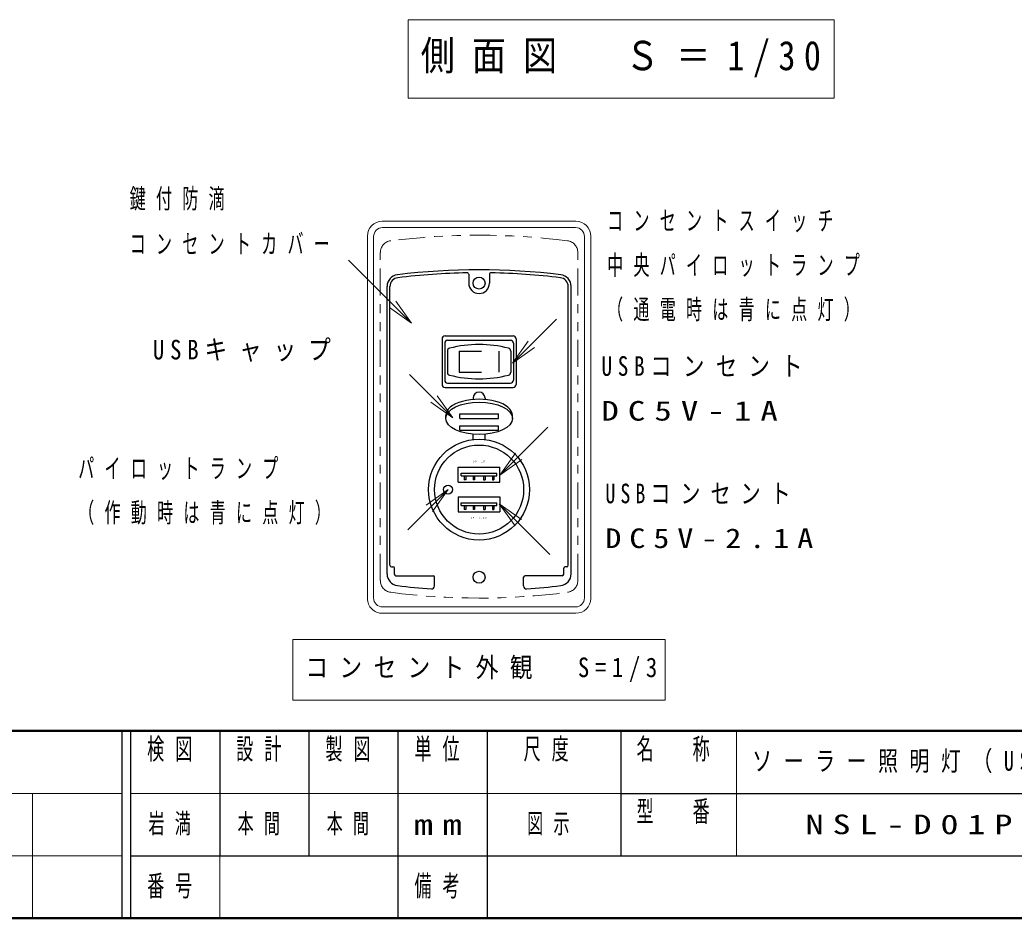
# Model space of a CAD drawing. Units: millimetres on the paper, with parts at other scales. Extents: x 895 to 1260, y 297 to 554.
# Drawn here: x 1010.1 to 1121.7, y 297 to 397.8 of the extents above; entities that cross this region are included whole.
import ezdxf

# ---------------------------------------------------------------- set-up
doc = ezdxf.new("R2010")
doc.units = ezdxf.units.MM
doc.linetypes.add('USER1', pattern=[4.5, 2.5, -2])
doc.linetypes.add('USER3', pattern=[8, 3, -1, 1, -1, 1, -1])
for name, color, linetype, lineweight in [('1_3', 7, 'Continuous', 25), ('1_30', 131, 'Continuous', 25), ('NAKAMURA図枠', 7, 'Continuous', 13)]:
    doc.layers.add(name, color=color, linetype=linetype, lineweight=lineweight)
doc.layers.add('図デ_タ99', color=7, linetype='Continuous')
doc.styles.add('ＭＳ ゴシック', font='')
doc.styles.get('ＭＳ ゴシック').set_extended_font_data('MS Gothic')

# ---------------------------------------------------------------- blocks, each defined once
blk = doc.blocks.new('open_arrow')
at = {"color": 0, "linetype": 'Continuous', "lineweight": -2}
blk.add_lwpolyline([(7.5, 1.25), (0, 0), (7.5, -1.25)], dxfattribs=at)

msp = doc.modelspace()

# ---------------------------------------------------------------- linework, layer by layer
at = {"layer": '1_3', "color": 40, "lineweight": 13}
for p, q in [((1050.739, 375.207), (1072.472, 375.207)), ((1050.772, 374.49), (1072.439, 374.49)), ((1049.072, 373.54), (1049.072, 332.874)), ((1049.772, 373.49), (1049.772, 332.924)), ((1073.439, 373.49), (1073.439, 332.924)), ((1074.139, 373.54), (1074.139, 332.874)), ((1050.772, 331.924), (1072.439, 331.924)), ((1050.739, 331.207), (1072.472, 331.207))]:
    msp.add_line(p, q, dxfattribs=at)
at = {"layer": '1_3', "linetype": 'USER3', "lineweight": 13}
for p, q in [((1050.522, 334.882), (1050.522, 371.686)), ((1072.689, 334.882), (1072.689, 371.686))]:
    msp.add_line(p, q, dxfattribs=at)
at = {"layer": '1_3', "lineweight": 13}
for p, q in [((1054.024, 363.755), (1046.949, 370.83)), ((1065.348, 359.259), (1070.308, 364.219)), ((1058.669, 353.13), (1053.789, 358.009)), ((1063.93, 346.713), (1069.326, 352.109)), ((1058.127, 345.09), (1053.608, 340.571)), ((1063.874, 343.486), (1069.549, 337.811)), ((1040.706, 328.274), (1040.706, 321.474)), ((1082.506, 328.274), (1040.706, 328.274)), ((1082.506, 321.474), (1082.506, 328.274)), ((1040.706, 321.474), (1082.506, 321.474))]:
    msp.add_line(p, q, dxfattribs=at)
at = {"layer": '1_3'}
for p, q in [((1060.439, 369.245), (1060.439, 368.257)), ((1062.772, 369.245), (1062.772, 368.257)), ((1051.272, 335.637), (1051.272, 367.877)), ((1051.606, 336.59), (1051.606, 367.877)), ((1071.606, 336.59), (1071.606, 367.877)), ((1071.939, 335.637), (1071.939, 367.877)), ((1060.939, 355.366), (1060.939, 355.2)), ((1062.272, 355.366), (1062.272, 355.2)), ((1057.866, 353.079), (1057.866, 353.412)), ((1059.439, 353.579), (1063.772, 353.579)), ((1059.439, 353.079), (1059.439, 353.579)), ((1059.439, 353.079), (1063.772, 353.079)), ((1063.772, 353.079), (1063.772, 353.579)), ((1065.346, 353.079), (1065.346, 353.412)), ((1059.439, 351.746), (1059.439, 352.246)), ((1059.439, 352.246), (1063.772, 352.246)), ((1059.439, 351.746), (1063.772, 351.746)), ((1063.772, 351.746), (1063.772, 352.246)), ((1060.939, 350.718), (1060.939, 351.291)), ((1062.272, 350.718), (1062.272, 351.291)), ((1059.272, 345.924), (1059.272, 347.59)), ((1059.272, 347.59), (1063.939, 347.59)), ((1063.939, 345.924), (1063.939, 347.59)), ((1059.606, 346.624), (1059.606, 346.924)), ((1059.606, 346.924), (1063.606, 346.924)), ((1059.606, 346.624), (1063.606, 346.624)), ((1059.939, 346.624), (1059.939, 346.183)), ((1060.106, 346.183), (1059.939, 346.183)), ((1060.106, 346.624), (1060.106, 346.183)), ((1060.939, 346.624), (1060.939, 346.183)), ((1061.106, 346.183), (1060.939, 346.183)), ((1061.106, 346.624), (1061.106, 346.183)), ((1062.106, 346.624), (1062.106, 346.183)), ((1062.106, 346.183), (1062.272, 346.183)), ((1062.272, 346.624), (1062.272, 346.183)), ((1063.106, 346.624), (1063.106, 346.183)), ((1063.106, 346.183), (1063.272, 346.183)), ((1063.272, 346.624), (1063.272, 346.183)), ((1063.606, 346.624), (1063.606, 346.924)), ((1059.272, 345.924), (1063.939, 345.924)), ((1059.272, 344.257), (1059.272, 342.59)), ((1059.272, 344.257), (1063.939, 344.257)), ((1063.939, 344.257), (1063.939, 342.59)), ((1059.272, 342.59), (1063.939, 342.59)), ((1059.606, 343.59), (1063.606, 343.59)), ((1059.606, 343.29), (1059.606, 343.59)), ((1059.606, 343.29), (1063.606, 343.29)), ((1059.939, 343.29), (1059.939, 342.85)), ((1060.106, 342.85), (1059.939, 342.85)), ((1060.106, 343.29), (1060.106, 342.85)), ((1060.939, 343.29), (1060.939, 342.85)), ((1061.106, 342.85), (1060.939, 342.85)), ((1061.106, 343.29), (1061.106, 342.85)), ((1062.106, 343.29), (1062.106, 342.85)), ((1062.106, 342.85), (1062.272, 342.85)), ((1062.272, 343.29), (1062.272, 342.85)), ((1063.106, 343.29), (1063.106, 342.85)), ((1063.106, 342.85), (1063.272, 342.85)), ((1063.272, 343.29), (1063.272, 342.85)), ((1063.606, 343.29), (1063.606, 343.59)), ((1051.772, 336.424), (1051.939, 336.424)), ((1052.106, 335.59), (1052.106, 336.257)), ((1071.106, 335.59), (1071.106, 336.257)), ((1071.439, 336.424), (1071.272, 336.424)), ((1052.272, 335.424), (1056.439, 335.424)), ((1056.606, 334.279), (1056.606, 335.257)), ((1066.606, 334.279), (1066.606, 335.257)), ((1070.939, 335.424), (1066.772, 335.424))]:
    msp.add_line(p, q, dxfattribs=at)
at = {"layer": '1_3', "color": 40}
for p, q in [((1057.449, 361.996), (1057.449, 356.896)), ((1057.783, 362.329), (1065.429, 362.329)), ((1058.08, 361.849), (1065.132, 361.849)), ((1065.762, 361.996), (1065.762, 356.896)), ((1057.746, 361.515), (1057.746, 357.376)), ((1058.043, 360.631), (1058.043, 358.261)), ((1065.168, 360.631), (1065.168, 358.261)), ((1065.465, 361.515), (1065.465, 357.376)), ((1057.783, 356.563), (1065.429, 356.563)), ((1058.08, 357.043), (1065.132, 357.043))]:
    msp.add_line(p, q, dxfattribs=at)
at = {"layer": '1_3', "color": 40, "linetype": 'USER1'}
for p, q in [((1059.379, 360.631), (1059.379, 358.261)), ((1059.379, 360.631), (1063.832, 360.631)), ((1063.832, 360.631), (1063.832, 358.261)), ((1059.379, 358.261), (1063.832, 358.261))]:
    msp.add_line(p, q, dxfattribs=at)
at = {"layer": '1_3'}
for centre, radius in [((1061.606, 368.257), 0.667), ((1061.606, 345.09), 5.667), ((1061.606, 345.09), 5), ((1058.127, 345.09), 0.5), ((1061.606, 335.257), 0.667)]:
    msp.add_circle(centre, radius, dxfattribs=at)
at = {"layer": '1_3', "color": 40, "lineweight": 13}
for centre, radius, start, end in [((1050.739, 373.54), 1.667, 90, 180), ((1072.472, 373.54), 1.667, 0, 90), ((1050.772, 373.49), 1, 90, 180), ((1072.439, 373.49), 1, 0, 90), ((1050.739, 332.874), 1.667, 179.99999, 270), ((1050.772, 332.924), 1, 179.99999, 270), ((1072.439, 332.924), 1, 270, 0), ((1072.472, 332.874), 1.667, 270, 0)]:
    msp.add_arc(centre, radius, start, end, dxfattribs=at)
at = {"layer": '1_3', "linetype": 'USER3', "lineweight": 13}
for centre, radius, start, end in [((1051.856, 371.686), 1.333, 97.22316, 180), ((1061.606, 294.757), 78.878, 82.77684, 97.22316), ((1071.356, 371.686), 1.333, 0, 82.77684), ((1051.856, 334.882), 1.333, 180, 262.5481), ((1071.356, 334.882), 1.333, 277.4519, 0), ((1061.606, 409.424), 76.51, 262.5481, 277.4519)]:
    msp.add_arc(centre, radius, start, end, dxfattribs=at)
at = {"layer": '1_3'}
for centre, radius, start, end in [((1061.606, 294.09), 75.667, 83.04578, 96.95422), ((1061.606, 294.09), 75.333, 91.01639, 96.95422), ((1060.272, 369.245), 0.167, 0, 91.01639), ((1062.939, 369.245), 0.167, 88.98361, 180), ((1061.606, 294.09), 75.333, 83.04578, 88.98361), ((1052.606, 367.877), 1.333, 96.95422, 180), ((1052.606, 367.877), 1, 96.95422, 180), ((1061.606, 368.257), 1.167, 180, 0), ((1070.606, 367.877), 1, 0, 83.04578), ((1070.606, 367.877), 1.333, 0, 83.04578), ((1061.606, 355.366), 0.667, 0, 180), ((1051.772, 336.59), 0.167, 180, 270), ((1051.939, 336.257), 0.167, 0, 90), ((1071.272, 336.257), 0.167, 90, 180), ((1071.439, 336.59), 0.167, 270, 0), ((1052.606, 335.637), 1.333, 180, 263.04578), ((1052.272, 335.59), 0.167, 180, 270), ((1056.439, 335.257), 0.167, 0, 90), ((1066.772, 335.257), 0.167, 90, 180), ((1070.606, 335.637), 1.333, 276.95422, 0), ((1070.939, 335.59), 0.167, 270, 0), ((1061.606, 409.424), 75.667, 263.04578, 265.94027), ((1056.272, 334.279), 0.333, 265.94027, 0), ((1066.939, 334.279), 0.333, 180, 274.05973), ((1061.606, 409.424), 75.667, 274.05973, 276.95422)]:
    msp.add_arc(centre, radius, start, end, dxfattribs=at)
at = {"layer": '1_3', "color": 40}
for centre, radius, start, end in [((1057.783, 361.996), 0.333, 90, 180), ((1058.08, 361.515), 0.333, 90, 180), ((1065.132, 361.515), 0.333, 0, 90), ((1065.429, 361.996), 0.333, 0, 90), ((1058.377, 360.631), 0.333, 104.25737, 180), ((1061.606, 347.923), 13.445, 75.74263, 104.25737), ((1064.835, 360.631), 0.333, 0, 75.74263), ((1058.377, 358.261), 0.333, 180, 255.74263), ((1064.835, 358.261), 0.333, 284.25737, 0), ((1058.08, 357.376), 0.333, 180, 270), ((1061.606, 370.969), 13.445, 255.74263, 284.25737), ((1065.132, 357.376), 0.333, 270, 0), ((1057.783, 356.896), 0.333, 180, 270), ((1065.429, 356.896), 0.333, 270, 0)]:
    msp.add_arc(centre, radius, start, end, dxfattribs=at)
at = {"layer": '1_3'}
msp.add_ellipse((1061.606, 353.412), major_axis=(3.74, 0), ratio=0.485816, start_param=6.2831853, end_param=9.424778, dxfattribs=at)
msp.add_ellipse((1061.606, 353.079), major_axis=(-3.74, 0), ratio=0.485816, dxfattribs=at)
at = {"layer": '1_30', "color": 7, "lineweight": 13}
for p, q in [((1053.658, 397.798), (1053.658, 388.998)), ((1101.458, 397.798), (1053.658, 397.798)), ((1101.458, 388.998), (1101.458, 397.798)), ((1053.658, 388.998), (1101.458, 388.998))]:
    msp.add_line(p, q, dxfattribs=at)
at = {"layer": 'NAKAMURA図枠', "lineweight": 50}
for p, q in [((895, 318), (1260, 318)), ((895, 297), (1260, 297))]:
    msp.add_line(p, q, dxfattribs=at)
at = {"layer": 'NAKAMURA図枠', "lineweight": 25}
for p, q in [((1021.5, 318), (1021.5, 297)), ((1022.5, 318), (1022.5, 297)), ((1032.5, 318), (1032.5, 304)), ((1042.5, 318), (1042.5, 304)), ((1052.5, 318), (1052.5, 297)), ((1062.5, 318), (1062.5, 304)), ((1077.5, 318), (1077.5, 304)), ((1077.5, 311), (1190, 311)), ((1022.5, 304), (1260, 304)), ((1062.5, 304), (1062.5, 297))]:
    msp.add_line(p, q, dxfattribs=at)
at = {"layer": 'NAKAMURA図枠'}
for p, q in [((1090.5, 318), (1090.5, 304)), ((895, 311), (1021.5, 311)), ((1011.5, 311), (1011.5, 297)), ((1022.5, 311), (1077.5, 311)), ((895, 304), (1021.5, 304)), ((1032.5, 304), (1032.5, 297))]:
    msp.add_line(p, q, dxfattribs=at)

# ---------------------------------------------------------------- block references
at = {"layer": '1_3', "lineweight": 13, "xscale": 0.4, "yscale": 0.4}
for p, rotation in [((1054.024, 363.755), 135), ((1065.348, 359.259), 45), ((1058.669, 353.13), 135), ((1063.93, 346.713), 45), ((1058.127, 345.09), 225), ((1063.874, 343.486), 315)]:
    msp.add_blockref('open_arrow', p, dxfattribs=dict(at, rotation=rotation))

# ---------------------------------------------------------------- texts
at = {"layer": '1_3', "attachment_point": 4, "style": 'ＭＳ ゴシック'}
for s, insert, char_height in [('\\T1.64;\\W0.6;鍵付防滴', (1022.391, 377.63), 2.199), ('\\T1.64;\\W0.6;コンセントスイッチ', (1075.975, 375.169), 2.199), ('\\T1.64;\\W0.6;コンセントカバー', (1022.391, 372.63), 2.199), ('\\T1.64;\\W0.6;中央パイロットランプ', (1075.975, 370.169), 2.199), ('\\T1.64;\\W0.6;（通電時は青に点灯）', (1075.975, 365.169), 2.199), ('\\T1.52;\\W0.85;USBキャップ', (1024.99, 360.659), 2.199), ('\\T1.53;\\W0.8;USBコンセント', (1075.335, 358.909), 2.199), ('\\T1.53;\\W1.3;DC5V-1A', (1075.335, 353.909), 2.199), ('\\T1.64;\\W0.6;パイロットランプ', (1016.609, 347.371), 2.199), ('\\T1.5;\\W1.1;5V\u30001A', (1060.939, 348.257), 0.1955), ('\\T1.5;\\W0.75;USBコンセント', (1075.78, 344.611), 2.199), ('\\T1.64;\\W0.6;（作動時は青に点灯）', (1016.609, 342.371), 2.199), ('\\T1.5;\\W1.15;5V\u30002.1A', (1060.672, 341.924), 0.1955), ('\\T1.5;\\W1.2;DC5V-2.1A', (1075.78, 339.611), 2.199), ('\\T1.5;\\W0.85;コンセント外観\u3000S=1/3', (1042.106, 324.874), 2.199)]:
    msp.add_mtext(s, dxfattribs=dict(at, insert=insert, char_height=char_height))
at = {"layer": '1_30', "color": 7, "insert": (1055.058, 393.398), "char_height": 3.299, "attachment_point": 4, "style": 'ＭＳ ゴシック'}
msp.add_mtext('\\T1.5;\\W0.85;側面図\u3000Ｓ＝1/30', dxfattribs=at)
at = {"layer": 'NAKAMURA図枠', "color": 4, "char_height": 2.346, "style": 'ＭＳ ゴシック'}
for s, insert, attachment_point in [('\\T1.64;\\W0.6;検図', (1027.5, 317.167), 2), ('\\T1.64;\\W0.6;設計', (1037.5, 317.167), 2), ('\\T1.64;\\W0.6;製図', (1047.5, 317.167), 2), ('\\T1.64;\\W0.6;単位', (1057.5, 317.167), 2), ('\\T1.64;\\W0.6;尺度', (1069.75, 317.167), 2), ('\\T1.64;\\W0.6;名\u3000称', (1084, 317.167), 2), ('\\T1.64;\\W0.6;型\u3000番', (1084, 310.167), 2), ('\\T1.5;\\W1.35;mm', (1057.5, 307.5), 5), ('\\T1.64;\\W0.6;番号', (1027.5, 300.5), 5), ('\\T1.64;\\W0.6;備考', (1057.5, 300.5), 5)]:
    msp.add_mtext(s, dxfattribs=dict(at, insert=insert, attachment_point=attachment_point))
at = {"layer": '図デ_タ99', "char_height": 2.199, "attachment_point": 4, "style": 'ＭＳ ゴシック'}
for s, insert in [('\\T1.57;\\W0.75;ソーラー照明灯（USB）', (1092.25, 314.5)), ('\\T1.64;\\W0.6;岩満', (1024.5, 307.5)), ('\\T1.64;\\W0.6;本間', (1034.5, 307.5)), ('\\T1.64;\\W0.6;本間', (1044.5, 307.5)), ('\\T1.64;\\W0.6;図示', (1067, 307.5)), ('\\T1.5;\\W1.35;NSL-D01P', (1098.25, 307.5))]:
    msp.add_mtext(s, dxfattribs=dict(at, insert=insert))

doc.saveas('drawing.dxf')
